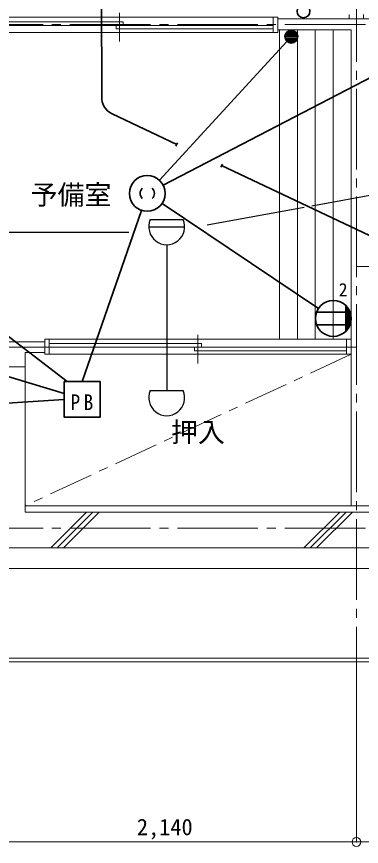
# Model space of a CAD drawing. Units: millimetres at full size, sheet at 1:50; details may follow other scales. Extents: x -9674 to 9699, y -6794 to 6791.
# Drawn here: x -2915 to -990, y -4151 to 478 of the extents above; entities that cross this region are included whole.
import ezdxf
from ezdxf.enums import TextEntityAlignment as Align

# ---------------------------------------------------------------- set-up
doc = ezdxf.new("R2010")
doc.units = ezdxf.units.MM
doc.header["$LTSCALE"] = 50
doc.header["$PDMODE"] = 32
doc.header["$PDSIZE"] = 50
for name, pattern in [('CHAIN1', [8, 5, -1, 1, -1]), ('CHAIN2', [12, 9, -1, 1, -1]), ('DASHED1', [1.8, 1.2, -0.6])]:
    doc.linetypes.add(name, pattern=pattern)
for name, color, linetype, lineweight in [('1-0_芯', 134, 'CHAIN2', 9), ('1-1_躯体', 134, 'Continuous', 9), ('1-2_間仕切', 134, 'Continuous', 9), ('1-3_建具', 134, 'Continuous', 9), ('1-4_仕上げ', 134, 'Continuous', 9), ('1-6_ﾊﾞﾙｺﾆｰ・階段', 134, 'Continuous', 9), ('1-7_その他', 134, 'DASHED1', 9), ('1-8_ハッチ', 134, 'Continuous', 9), ('1-B_寸法', 134, 'Continuous', 9), ('2-0_芯', 2, 'Continuous', 35), ('2-E', 2, 'Continuous', 35), ('3-3', 1, 'Continuous', 25), ('3-E', 3, 'Continuous', 35)]:
    doc.layers.add(name, color=color, linetype=linetype, lineweight=lineweight)
doc.layers.add('1-A_文字', color=134, linetype='Continuous')
doc.styles.add('ＭＳ ゴシック', font='')
doc.styles.get('ＭＳ ゴシック').set_extended_font_data('MS Gothic')

msp = doc.modelspace()

# ---------------------------------------------------------------- linework, layer by layer
at = {"layer": '1-0_芯'}
for p, q in [((-1017.5, -3375.62), (-1017.5, 4844.38)), ((-8617.5, 434.38), (2962.5, 434.38)), ((-1017.5, -915.62), (2161.5, -915.62)), ((-3157.5, -1365.62), (-1017.5, -1365.62)), ((-8617.5, -2375.62), (8392.5, -2375.62))]:
    msp.add_line(p, q, dxfattribs=at)
at = {"layer": '1-1_躯体'}
for p, q in [((-3217.5, -1475.62), (-2867.5, -1475.62)), ((-2867.5, -2285.62), (-2867.5, -1475.62)), ((-797.5, -2285.62), (-2867.5, -2285.62)), ((-762.5, -2485.62), (-3312.5, -2485.62))]:
    msp.add_line(p, q, dxfattribs=at)
at = {"layer": '1-2_間仕切'}
for p, q in [((-1457.5, 464.38), (782.5, 464.38)), ((-1457.5, 404.38), (-1047.5, 404.38)), ((-1047.5, -2250.62), (-1047.5, 404.38)), ((-3217.5, -1335.62), (-2767.5, -1335.62)), ((-2767.5, -1335.62), (-2757.5, -1335.62))]:
    msp.add_line(p, q, dxfattribs=at)
msp.add_lwpolyline([(-2867.5, -1475.62), (-2867.5, -1395.62), (-2757.5, -1395.62)], dxfattribs=at)
at = {"layer": '1-3_建具'}
for p, q in [((-3197.5, 474.38), (-1482.5, 474.38)), ((-2340, 338.55), (-2340, 498.55)), ((-1482.5, 389.38), (-1482.5, 474.38)), ((-1457.5, 474.38), (-1482.5, 474.38)), ((-1457.5, 389.38), (-1457.5, 474.38)), ((-1057.5, 489.38), (-1057.5, 464.38)), ((-2320, 448.55), (-3197.5, 448.55)), ((-3197.5, 428.55), (-2320, 428.55)), ((-2360, 408.55), (-2360, 428.55)), ((-2360, 428.55), (-1482.5, 428.55)), ((-2320, 428.55), (-2320, 448.55)), ((-1482.5, 389.38), (-3197.5, 389.38)), ((-1482.5, 408.55), (-2360, 408.55)), ((-1482.5, 389.38), (-1457.5, 389.38)), ((-2757.5, -1320.62), (-2732.5, -1320.62)), ((-2757.5, -1405.62), (-2757.5, -1320.62)), ((-2732.5, -1405.62), (-2732.5, -1320.62)), ((-1072.5, -1320.62), (-2732.5, -1320.62)), ((-1902.5, -1456.45), (-1902.5, -1296.45)), ((-1072.5, -1405.62), (-1072.5, -1320.62)), ((-1072.5, -1320.62), (-1047.5, -1320.62)), ((-1882.5, -1346.45), (-2732.5, -1346.45)), ((-2732.5, -1366.45), (-1882.5, -1366.45)), ((-1922.5, -1386.45), (-1922.5, -1366.45)), ((-1922.5, -1366.45), (-1072.5, -1366.45)), ((-1072.5, -1386.45), (-1922.5, -1386.45)), ((-1882.5, -1366.45), (-1882.5, -1346.45)), ((-2757.5, -1405.62), (-2732.5, -1405.62)), ((-2732.5, -1405.62), (-1072.5, -1405.62)), ((-1072.5, -1405.62), (-1047.5, -1405.62))]:
    msp.add_line(p, q, dxfattribs=at)
msp.add_lwpolyline([(-977.5, 489.38), (-977.5, 464.38), (-1057.5, 464.38)], dxfattribs=at)
at = {"layer": '1-4_仕上げ'}
for p, q in [((-1447.5, -1320.62), (-1447.5, 404.38)), ((-1347.5, -1320.62), (-1347.5, 404.38)), ((-1247.5, -1320.62), (-1247.5, 404.38)), ((-1147.5, -1320.62), (-1147.5, 404.38))]:
    msp.add_line(p, q, dxfattribs=at)
at = {"layer": '1-6_ﾊﾞﾙｺﾆｰ・階段'}
for p, q in [((-3302.5, -2600.62), (-772.5, -2600.62)), ((-6367.5, -3100.62), (6112.5, -3100.62)), ((-6367.5, -3120.62), (6112.5, -3120.62))]:
    msp.add_line(p, q, dxfattribs=at)
at = {"layer": '1-7_その他', "linetype": 'CHAIN1'}
msp.add_line((-1047.5, -1405.62), (-2867.5, -2250.62), dxfattribs=at)
at = {"layer": '1-8_ハッチ'}
for p, q in [((-787.5, -2250.62), (-2867.5, -2250.62)), ((-2724.79, -2485.62), (-2524.79, -2285.62)), ((-2689.44, -2485.62), (-2489.44, -2285.62)), ((-2654.08, -2485.62), (-2454.08, -2285.62)), ((-1310.58, -2485.62), (-1110.58, -2285.62)), ((-1275.22, -2485.62), (-1075.22, -2285.62)), ((-1239.87, -2485.62), (-1039.87, -2285.62))]:
    msp.add_line(p, q, dxfattribs=at)
at = {"layer": '1-B_寸法'}
for p, q in [((-1017.5, -3375.62), (-1017.5, -4125.62)), ((-1017.5, -4125.62), (-3157.5, -4125.62)), ((-1017.5, -4125.62), (832.5, -4125.62))]:
    msp.add_line(p, q, dxfattribs=at)
msp.add_point((-1017.5, -4125.62), dxfattribs=at)
at = {"layer": '2-0_芯'}
for p, q in [((-1416.13, 375.3), (-1346.72, 375.3)), ((-1411.89, 384.9), (-1350.97, 384.9)), ((-1403.03, 394.5), (-1359.82, 394.5)), ((-5115.94, 343.81), (-2632.19, -1557.39)), ((-2117.71, -434.91), (-1405.8, 339.2)), ((-1417.43, 365.7), (-1345.42, 365.7)), ((-1416.13, 356.1), (-1346.72, 356.1)), ((-1411.89, 346.5), (-1350.97, 346.5)), ((-1403.03, 336.89), (-1359.82, 336.89)), ((-744.64, 238.78), (-2096.63, -462.47)), ((-1229.83, -1150.29), (-2102.38, -564.26)), ((-2218.16, -602.98), (-2549.2, -1557.39)), ((-4847.56, -962.27), (-2649.2, -1623.87)), ((-1076.79, -1277.47), (-1076.79, -1134.64)), ((-1073.78, -1274.4), (-1073.78, -1137.71)), ((-1067.78, -1267.36), (-1067.78, -1144.74)), ((-1061.78, -1258.73), (-1061.78, -1153.38)), ((-1240.5, -1171.05), (-1053.1, -1171.05)), ((-1055.78, -1247.52), (-1055.78, -1164.59)), ((-1049.78, -1230.37), (-1049.78, -1181.73)), ((-1240.5, -1241.05), (-1053.1, -1241.05)), ((-6290.61, -1900.32), (-2649.2, -1657.39))]:
    msp.add_line(p, q, dxfattribs=at)
for centre, radius in [((-1313.45, 507.12), 36.01), ((-1381.43, 365.7), 36.01), ((-2185.39, -508.51), 100), ((-1146.8, -1206.05), 100.02)]:
    msp.add_circle(centre, radius, dxfattribs=at)
for centre, start, end in [((-2185.32, -508.51), 134.60825, 225.39172), ((-2185.47, -508.51), 314.60825, 45.39172)]:
    msp.add_arc(centre, 40.08, start, end, dxfattribs=at)
at = {"layer": '2-E'}
msp.add_lwpolyline([(-2649.2, -1557.39), (-2449.2, -1557.39), (-2449.2, -1757.39), (-2649.2, -1757.39)], close=True, dxfattribs=at)
at = {"layer": '3-3'}
for p, q in [((-1267.42, -577.12), (-356.37, -410.8)), ((-1851.78, -683.8), (-1308.99, -584.71)), ((-2168.75, -654.92), (-1985.38, -654.92)), ((-3656.6, -724.93), (-2287.91, -724.93)), ((-2177.08, -694.93), (-1977.04, -694.93)), ((-2077.06, -794.94), (-2077.06, -1608.43)), ((-2168.75, -1608.43), (-1985.38, -1608.43))]:
    msp.add_line(p, q, dxfattribs=at)
for centre in [(-2077.06, -694.92), (-2077.06, -1648.42)]:
    msp.add_arc(centre, 100.03, 156.4305, 23.56947, dxfattribs=at)
at = {"layer": '3-E'}
for p, q in [((-2446.85, 1730.49), (-2439.24, 32.01)), ((-2382.17, -64.51), (-2021.12, -235.21)), ((-2025.4, -244.25), (-2016.85, -226.17)), ((-1774.77, -362.74), (-1766.22, -344.66)), ((-1770.5, -353.7), (-233.74, -1080.26))]:
    msp.add_line(p, q, dxfattribs=at)
msp.add_arc((-2339.43, 25.9), 100, 176.4917, 244.69584, dxfattribs=at)

# ---------------------------------------------------------------- texts
at = {"layer": '1-A_文字', "style": 'ＭＳ ゴシック'}
for s, p in [('予備室', (-2836.23, -604.37)), ('押入', (-2052.5, -1928.12))]:
    msp.add_text(s, height=110, dxfattribs=at).set_placement(p, align=Align.BOTTOM_LEFT)
at = {"layer": '1-B_寸法', "style": 'ＭＳ ゴシック'}
msp.add_text('2,140', height=91.64, dxfattribs=at).set_placement((-2243.75, -4115.62), align=Align.BOTTOM_LEFT)
at = {"layer": '2-0_芯', "color": 7, "style": 'ＭＳ ゴシック'}
msp.add_text('2', height=73.31, dxfattribs=at).set_placement((-1116.92, -1104), align=Align.BOTTOM_LEFT)
at = {"layer": '2-E', "color": 7, "insert": (-2614.2, -1717.39), "char_height": 87.98, "attachment_point": 7, "style": 'ＭＳ ゴシック'}
msp.add_mtext('\\T1.36;\\W0.9;PB', dxfattribs=at)

doc.saveas('drawing.dxf')
